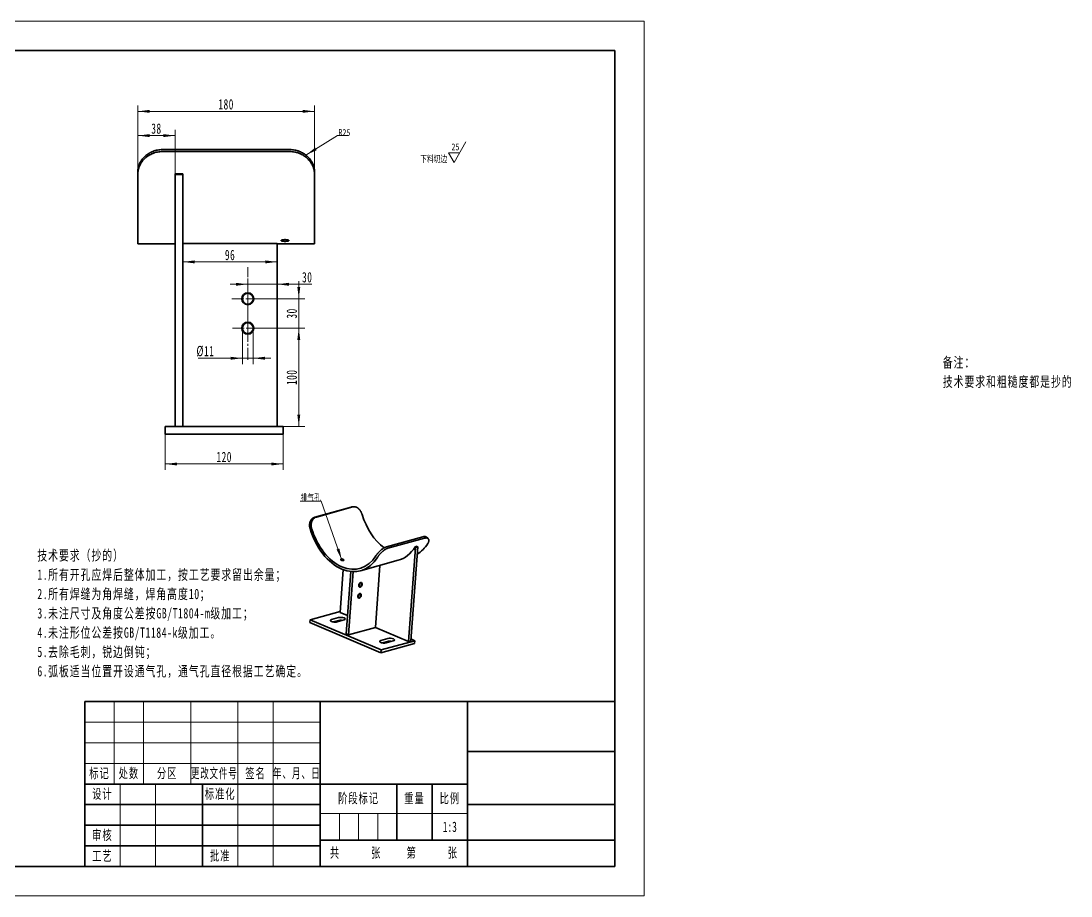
# Model space of a CAD drawing. Header units: millimetres. Extents: x -630 to 1065, y -446 to 446.
# Drawn here: x -5 to 1065, y -446 to 446 of the extents above; entities that cross this region are included whole.
import ezdxf
from ezdxf.enums import TextEntityAlignment as Align

# ---------------------------------------------------------------- set-up
doc = ezdxf.new("R2010")
doc.units = ezdxf.units.MM
doc.linetypes.add('点画线', pattern=[18, 12, -2, 2, -2])
doc.layers.get('0').update_dxf_attribs({"lineweight": 35})
for name, color, linetype, lineweight in [('10', 7, 'Continuous', 18), ('中心线层', 1, '点画线', 18), ('修改图层', 1, 'Continuous', 80), ('剖面线层', 4, 'Continuous', 18), ('尺寸线层', 3, 'Continuous', 18), ('文字图层', 3, 'Continuous', 18), ('粗实线层', 7, 'Continuous', 35), ('细实线层', 7, 'Continuous', 18)]:
    doc.layers.add(name, color=color, linetype=linetype, lineweight=lineweight)
doc.styles.add('宋体', font='')
doc.styles.add('标准', font='', dxfattribs={"width": 0.667})
doc.styles.get('宋体').set_extended_font_data('宋体')
doc.styles.get('标准').set_extended_font_data('宋体')
doc.dimstyles.new('GB_尺寸', dxfattribs={"dimscale": 3, "dimtxt": 3.5, "dimasz": 4, "dimexe": 2, "dimexo": 0, "dimtad": 1, "dimdsep": 46, "dimtxsty": '标准', "dimblk": '_CAXARROW', "dimcen": 0, "dimdle": 6, "dimazin": 2, "dimtfac": 0.707107, "dimtdec": 3, "dimtmove": 2, "dimatfit": 3, "dimfxl": 1, "dimfrac": 2, "dimtolj": 1, "dimtzin": 0, "dimarcsym": 1})
doc.dimstyles.new('标准', dxfattribs={"dimscale": 3, "dimtxt": 3.5, "dimasz": 4, "dimexe": 2, "dimexo": 0, "dimtad": 1, "dimdsep": 46, "dimtxsty": '标准', "dimblk": '_CAXARROW', "dimcen": 0, "dimdle": 6, "dimazin": 2, "dimtfac": 0.707107, "dimtdec": 3, "dimtmove": 2, "dimatfit": 3, "dimfxl": 1, "dimfrac": 2, "dimtolj": 1, "dimtzin": 0, "dimarcsym": 1})

# ---------------------------------------------------------------- blocks, each defined once
blk = doc.blocks.new('$CAXA_FRAME_13B17AC1$')
at = {"layer": '粗实线层'}
for p, q in [((-200, 138.5), (-200, -138.5)), ((200, 138.5), (-200, 138.5)), ((200, -138.5), (200, 138.5)), ((-200, -138.5), (200, -138.5))]:
    blk.add_line(p, q, dxfattribs=at)
at = {"layer": '细实线层'}
for p, q in [((210, 148.5), (-210, 148.5)), ((-210, 148.5), (-210, -148.5)), ((210, -148.5), (210, 148.5)), ((-210, -148.5), (210, -148.5))]:
    blk.add_line(p, q, dxfattribs=at)
blk = doc.blocks.new('$CAXA_TITLE_151E506F$')
at = {"layer": '粗实线层'}
for p, q in [((0, 56), (-180, 56)), ((-180, 56), (-180, 0)), ((-100, 56), (-100, 0)), ((-50, 56), (-50, 0)), ((0, 0), (0, 56)), ((0, 39), (-50, 39)), ((-50, 28), (-180, 28)), ((-140, 28), (-140, 0)), ((-74, 28), (-74, 9)), ((-62, 28), (-62, 9)), ((-100, 21), (-180, 21)), ((0, 21), (-50, 21)), ((-100, 14), (-180, 14)), ((0, 9), (-100, 9)), ((-100, 7), (-180, 7)), ((0, 0), (-180, 0))]:
    blk.add_line(p, q, dxfattribs=at)
at = {"layer": '细实线层'}
for p, q in [((-170, 56), (-170, 28)), ((-160, 56), (-160, 28)), ((-144, 56), (-144, 28)), ((-128, 56), (-128, 0)), ((-116, 56), (-116, 0)), ((-100, 49), (-180, 49)), ((-100, 42), (-180, 42)), ((-100, 35), (-180, 35)), ((-168, 28), (-168, 0)), ((-156, 28), (-156, 0)), ((-50, 18), (-100, 18)), ((-93.5, 18), (-93.5, 9)), ((-87, 18), (-87, 9)), ((-80.5, 18), (-80.5, 9))]:
    blk.add_line(p, q, dxfattribs=at)
at = {"layer": '尺寸线层', "attachment_point": 5, "line_spacing_factor": 1.369753, "style": '标准'}
for s, insert, char_height, width in [('\\T1.1;标记', (-175, 31.5), 3.386, 18), ('\\T1.1;处数', (-165, 31.5), 3.386, 18), ('\\T1.1;分区', (-152, 31.5), 3.386, 30), ('\\T1.1;{\\W0.60886;更改文件号}', (-136, 31.5), 3.3865, 30), ('\\T1.1;签名', (-122, 31.5), 3.386, 22), ('\\T1.1;{\\W0.622239;年、月、日}', (-108, 31.5), 3.3865, 30), ('\\T1.1;设计', (-174, 24.5), 3.386, 22), ('\\T1.1;标准化', (-134, 24.5), 3.386, 22), ('\\T1.1;阶段标记', (-87, 23), 3.386, 50), ('\\T1.1;重量', (-68, 23), 3.386, 22), ('\\T1.1;比例', (-56, 23), 3.386, 22), ('\\T1.1;审核', (-174, 10.5), 3.386, 22), ('\\T1.1;工艺', (-174, 3.5), 3.386, 22), ('\\T1.1;批准', (-134, 3.5), 3.386, 22), ('\\T1.1;共', (-95, 4.5), 3.386, 8), ('\\T1.1;张', (-81, 4.5), 3.386, 8), ('\\T1.1;第', (-69, 4.5), 3.386, 8), ('\\T1.1;张', (-55, 4.5), 3.386, 8)]:
    blk.add_mtext(s, dxfattribs=dict(at, insert=insert, char_height=char_height, width=width))
at = {"layer": '尺寸线层', "style": '标准'}
for tag, height, width, p in [('标记C', 3.54, 0.667, (-175, 52.5)), ('处数C', 3.54, 0.667, (-165, 52.5)), ('分区C', 3.54, 0.667, (-152, 52.5)), ('更改文件号C', 3.54, 0.512156, (-136, 52.5)), ('更改签名C', 3.54, 0.459969, (-122, 52.5)), ('更改日期C', 3.54, 0.62723, (-108, 52.5)), ('单位名称', 5.05, 0.667, (-25, 47.5)), ('标记B', 3.54, 0.667, (-175, 45.5)), ('处数B', 3.54, 0.667, (-165, 45.5)), ('分区B', 3.54, 0.667, (-152, 45.5)), ('更改文件号B', 3.54, 0.512156, (-136, 45.5)), ('更改签名B', 3.54, 0.459969, (-122, 45.5)), ('更改日期B', 3.54, 0.62723, (-108, 45.5)), ('材料名称', 5.05, 0.667, (-75, 42)), ('标记A', 3.54, 0.667, (-175, 38.5)), ('处数A', 3.54, 0.667, (-165, 38.5)), ('分区A', 3.54, 0.667, (-152, 38.5)), ('更改文件号A', 3.54, 0.512156, (-136, 38.5)), ('更改签名A', 3.54, 0.459969, (-122, 38.5)), ('更改日期A', 3.54, 0.62723, (-108, 38.5)), ('图纸名称', 5.05, 0.667, (-25, 30)), ('设计', 3.54, 0.667, (-162, 24.5)), ('设计日期', 3.54, 0.667, (-148, 24.5)), ('标准化', 3.54, 0.667, (-122, 24.5)), ('标准化日期', 3.54, 0.569556, (-108, 24.5)), ('图纸编号', 5.05, 0.667, (-25, 15)), ('阶段标记S', 3.54, 0.229984, (-96.75, 13.5)), ('阶段标记A', 3.54, 0.229984, (-90.25, 13.5)), ('阶段标记B', 3.54, 0.229984, (-83.75, 13.5)), ('阶段标记C', 3.54, 0.229984, (-77.25, 13.5)), ('重量', 3.54, 0.667, (-68, 13.5)), ('图纸比例', 3.54, 0.524733, (-56, 13.5)), ('审核', 3.54, 0.667, (-162, 10.5)), ('审核日期', 3.54, 0.667, (-148, 10.5)), ('工艺', 3.54, 0.667, (-162, 3.5)), ('工艺日期', 3.54, 0.667, (-148, 3.5)), ('批准', 3.54, 0.667, (-122, 3.5)), ('批准日期', 3.54, 0.667, (-108, 3.5)), ('页数', 3.54, 0.667, (-88, 4.5)), ('页码', 3.54, 0.667, (-62, 4.5)), ('投影符号', 3.54, 0.667, (-25, 4.5))]:
    blk.add_attdef(tag, text='', height=height, dxfattribs=dict(at, width=width)).set_placement(p, align=Align.MIDDLE_CENTER)
blk = doc.blocks.new('*X4')
at = {"layer": '10', "linetype": 'Continuous', "lineweight": 18}
blk.add_hatch(color=0, dxfattribs=at).paths.add_polyline_path([(-32.9, -19.8), (-23.5, -12.3), (-21.9, -14.8)], flags=0)
at = {"layer": '10', "color": 0, "linetype": 'Continuous', "lineweight": 18}
for p, q in [((-32.9, -19.8), (-0.6, 0)), ((-0.6, 0), (0, 0)), ((0, 0), (0, 0))]:
    blk.add_line(p, q, dxfattribs=at)
blk = doc.blocks.new('LABLE3D_1')
at = {"layer": '修改图层', "insert": (0.1855, -0.209036), "char_height": 3.5, "width": 9.8547486, "attachment_point": 7, "line_spacing_factor": 1.12395, "style": '宋体'}
blk.add_mtext('{\\W0.7;R25}', dxfattribs=at)
blk = doc.blocks.new('*X6')
at = {"layer": '10', "linetype": 'Continuous', "lineweight": 18}
blk.add_hatch(color=0, dxfattribs=at).paths.add_polyline_path([(21.6, -59.9), (16.2, -49), (19.1, -48)], flags=0)
at = {"layer": '10', "color": 0, "linetype": 'Continuous', "lineweight": 18}
for p, q in [((0.6, 0), (0, 0)), ((0, 0), (0, 0)), ((21.6, -59.9), (0.6, 0))]:
    blk.add_line(p, q, dxfattribs=at)
blk = doc.blocks.new('LABLE3D_3')
at = {"layer": '修改图层', "insert": (-10.167571, -0.209036), "char_height": 3.5, "width": 20.44860335, "attachment_point": 7, "line_spacing_factor": 1.12395, "style": '宋体'}
blk.add_mtext('{\\W0.7;排气孔}', dxfattribs=at)
blk = doc.blocks.new('*X16')
at = {"layer": '尺寸线层', "linetype": 'Continuous'}
for points in [[(160.1, 200.2), (172.1, 201.7), (172.1, 198.7)], [(256.1, 200.2), (244.1, 201.7), (244.1, 198.7)]]:
    blk.add_hatch(color=0, dxfattribs=at).paths.add_polyline_path(points, flags=0)
at = {"layer": '尺寸线层', "color": 0, "linetype": 'Continuous'}
for p, q in [((256.1, 218.8), (256.1, 194.2)), ((160.1, 192.4), (160.1, 206.2)), ((160.1, 200.2), (256.1, 200.2))]:
    blk.add_line(p, q, dxfattribs=at)
at = {"layer": '尺寸线层', "color": 0, "insert": (208.1, 207.2), "char_height": 10.5, "width": 21, "attachment_point": 5, "line_spacing_factor": 1.15057, "style": '标准'}
blk.add_mtext('\\T1.1;96', dxfattribs=at)
blk = doc.blocks.new('_CAXARROW')
blk.add_hatch(color=0).paths.add_polyline_path([(0, 0), (-1, 0.125), (-1, -0.125)], flags=0)
blk = doc.blocks.new('*X17')
at = {"layer": '尺寸线层', "linetype": 'Continuous'}
for points in [[(278.1, 162.7), (279.6, 174.7), (276.6, 174.7)], [(278.1, 132.7), (279.6, 120.7), (276.6, 120.7)]]:
    blk.add_hatch(color=0, dxfattribs=at).paths.add_polyline_path(points, flags=0)
at = {"layer": '尺寸线层', "color": 0, "linetype": 'Continuous'}
for p, q in [((278.1, 180.7), (278.1, 114.7)), ((226.1, 162.7), (284.1, 162.7)), ((226.1, 132.7), (284.1, 132.7))]:
    blk.add_line(p, q, dxfattribs=at)
at = {"layer": '尺寸线层', "color": 0, "insert": (271, 147.7), "char_height": 10.5, "width": 21, "attachment_point": 5, "rotation": 90, "line_spacing_factor": 1.15057, "style": '标准'}
blk.add_mtext('\\T1.1;30', dxfattribs=at)
blk = doc.blocks.new('*X18')
at = {"layer": '尺寸线层', "linetype": 'Continuous'}
for points in [[(226.1, 177.4), (214.1, 178.9), (214.1, 175.9)], [(256.1, 177.4), (268.1, 178.9), (268.1, 175.9)]]:
    blk.add_hatch(color=0, dxfattribs=at).paths.add_polyline_path(points, flags=0)
at = {"layer": '尺寸线层', "color": 0, "linetype": 'Continuous'}
for p, q in [((256.1, 218.8), (256.1, 171.4)), ((226.1, 162.7), (226.1, 183.4)), ((208.1, 177.4), (291.5, 177.4))]:
    blk.add_line(p, q, dxfattribs=at)
at = {"layer": '尺寸线层', "color": 0, "insert": (286.7, 184.5), "char_height": 10.5, "width": 21, "attachment_point": 5, "line_spacing_factor": 1.15057, "style": '标准'}
blk.add_mtext('\\T1.1;30', dxfattribs=at)
blk = doc.blocks.new('*X19')
at = {"layer": '尺寸线层', "linetype": 'Continuous'}
for points in [[(278.1, 132.7), (279.6, 120.7), (276.6, 120.7)], [(278.1, 32.7), (279.6, 44.7), (276.6, 44.7)]]:
    blk.add_hatch(color=0, dxfattribs=at).paths.add_polyline_path(points, flags=0)
at = {"layer": '尺寸线层', "color": 0, "linetype": 'Continuous'}
for p, q in [((226.1, 132.7), (284.1, 132.7)), ((278.1, 132.7), (278.1, 32.7)), ((262.1, 32.7), (284.1, 32.7))]:
    blk.add_line(p, q, dxfattribs=at)
at = {"layer": '尺寸线层', "color": 0, "insert": (271, 82.7), "char_height": 10.5, "width": 28.765, "attachment_point": 5, "rotation": 90, "line_spacing_factor": 1.15057, "style": '标准'}
blk.add_mtext('\\T1.1;100', dxfattribs=at)
blk = doc.blocks.new('*X27')
at = {"layer": '尺寸线层', "linetype": 'Continuous'}
for points in [[(220.6, 102.1), (208.6, 103.6), (208.6, 100.6)], [(231.6, 102.1), (243.6, 103.6), (243.6, 100.6)]]:
    blk.add_hatch(color=0, dxfattribs=at).paths.add_polyline_path(points, flags=0)
at = {"layer": '尺寸线层', "color": 0, "linetype": 'Continuous'}
for p, q in [((220.6, 132.7), (220.6, 96.1)), ((231.6, 132.7), (231.6, 96.1)), ((175.6, 102.1), (249.6, 102.1))]:
    blk.add_line(p, q, dxfattribs=at)
at = {"layer": '尺寸线层', "color": 0, "insert": (183, 109.2), "char_height": 10.5, "width": 29.626, "attachment_point": 5, "line_spacing_factor": 1.15057, "style": '标准'}
blk.add_mtext('\\T1.1;{\\C3;%%C11 }', dxfattribs=at)
blk = doc.blocks.new('*X28')
at = {"layer": '尺寸线层', "linetype": 'Continuous'}
for points in [[(142.1, -5.6), (154.1, -4.1), (154.1, -7.1)], [(262.1, -5.6), (250.1, -4.1), (250.1, -7.1)]]:
    blk.add_hatch(color=0, dxfattribs=at).paths.add_polyline_path(points, flags=0)
at = {"layer": '尺寸线层', "color": 0, "linetype": 'Continuous'}
for p, q in [((142.1, 28.7), (142.1, -11.6)), ((262.1, 28.7), (262.1, -11.6)), ((142.1, -5.6), (262.1, -5.6))]:
    blk.add_line(p, q, dxfattribs=at)
at = {"layer": '尺寸线层', "color": 0, "insert": (202.1, 1.5), "char_height": 10.5, "width": 28.765, "attachment_point": 5, "line_spacing_factor": 1.15057, "style": '标准'}
blk.add_mtext('\\T1.1;120', dxfattribs=at)
blk = doc.blocks.new('GROUPED_GEOM2')
at = {"layer": '10', "color": 3, "lineweight": 18}
for p, q in [((538.879774, 371.648701), (544.938769, 382.14319)), ((538.879774, 371.648701), (536.047575, 376.554213)), ((536.047575, 376.554213), (541.711972, 376.554213))]:
    blk.add_line(p, q, dxfattribs=at)
at = {"layer": '10', "color": 4, "linetype": 'Continuous', "lineweight": 13, "char_height": 3.5, "attachment_point": 7, "line_spacing_factor": 1.12395, "style": '宋体'}
for s, insert, width in [('{\\W0.7;25}', (537.607734, 377.745178), 6.21396648), ('{\\W0.7;下料切边}', (521.644512, 371.283779), 27.29217877)]:
    blk.add_mtext(s, dxfattribs=dict(at, insert=insert, width=width))
blk = doc.blocks.new('*X32')
at = {"layer": '尺寸线层', "linetype": 'Continuous'}
for points in [[(114.1, 353.5), (126.1, 355), (126.1, 352)], [(294.1, 353.5), (282.1, 355), (282.1, 352)]]:
    blk.add_hatch(color=0, dxfattribs=at).paths.add_polyline_path(points, flags=0)
at = {"layer": '尺寸线层', "color": 0, "linetype": 'Continuous'}
for p, q in [((114.1, 289.8), (114.1, 359.5)), ((114.1, 353.5), (294.1, 353.5)), ((294.1, 289.8), (294.1, 359.5))]:
    blk.add_line(p, q, dxfattribs=at)
at = {"layer": '尺寸线层', "color": 0, "insert": (204.1, 360.6), "char_height": 10.5, "width": 28.765, "attachment_point": 5, "line_spacing_factor": 1.15057, "style": '标准'}
blk.add_mtext('\\T1.1;180', dxfattribs=at)
blk = doc.blocks.new('*X33')
at = {"layer": '尺寸线层', "linetype": 'Continuous'}
for points in [[(114.1, 328.8), (126.1, 327.3), (126.1, 330.3)], [(152.1, 328.8), (140.1, 327.3), (140.1, 330.3)]]:
    blk.add_hatch(color=0, dxfattribs=at).paths.add_polyline_path(points, flags=0)
at = {"layer": '尺寸线层', "color": 0, "linetype": 'Continuous'}
for p, q in [((114.1, 289.8), (114.1, 334.8)), ((152.1, 289.1), (152.1, 334.8)), ((152.1, 328.8), (114.1, 328.8))]:
    blk.add_line(p, q, dxfattribs=at)
at = {"layer": '尺寸线层', "color": 0, "insert": (133.1, 335.9), "char_height": 10.5, "width": 21, "attachment_point": 5, "line_spacing_factor": 1.15057, "style": '标准'}
blk.add_mtext('\\T1.1;38', dxfattribs=at)

msp = doc.modelspace()

# ---------------------------------------------------------------- linework, layer by layer
at = {"layer": '10', "color": 3, "linetype": 'Continuous', "lineweight": 18}
for p, q in [((318.235, 328.788), (328.238, 328.788)), ((300.374, -43.61), (279.668, -43.61))]:
    msp.add_line(p, q, dxfattribs=at)
at = {"layer": '10', "color": 3, "lineweight": 18}
for p, q in [((321.235, 328.788), (321.235, 328.788)), ((297.374, -43.61), (297.374, -43.61))]:
    msp.add_line(p, q, dxfattribs=at)
at = {"layer": '中心线层'}
for p, q in [((226.117, 130.634), (226.117, 194.834)), ((210.017, 162.734), (240.217, 162.734)), ((226.117, 100.634), (226.117, 164.834)), ((210.417, 132.734), (236.867, 132.734))]:
    msp.add_line(p, q, dxfattribs=at)
at = {"layer": '粗实线层'}
for p, q in [((269.117, 314.548), (139.117, 314.548)), ((269.117, 312.496), (139.117, 312.496)), ((114.117, 289.76), (114.117, 291.845)), ((114.117, 218.734), (114.117, 289.76)), ((152.117, 289.984), (152.117, 289.065)), ((160.117, 289.984), (152.117, 289.984)), ((160.117, 289.065), (152.117, 289.065)), ((152.117, 289.065), (152.117, 32.734)), ((160.117, 289.984), (160.117, 289.065)), ((160.117, 289.065), (160.117, 32.734)), ((294.117, 291.845), (294.117, 289.76)), ((294.117, 218.734), (294.117, 289.76)), ((114.117, 218.734), (152.119, 218.734)), ((256.117, 218.79), (160.117, 218.79)), ((256.114, 218.734), (294.117, 218.734)), ((256.117, 218.79), (256.117, 32.734)), ((142.117, 32.734), (142.117, 24.734)), ((142.117, 32.734), (262.117, 32.734)), ((262.117, 32.734), (262.117, 24.734)), ((142.117, 24.734), (262.117, 24.734)), ((294.366, -59.694), (331.517, -49.425)), ((295.993, -59.595), (333.145, -49.326)), ((334.264, -49.139), (332.637, -49.238)), ((367.433, -89.998), (404.585, -79.73)), ((368.946, -91.433), (406.097, -81.165)), ((409.913, -81.649), (408.4, -80.214)), ((389.809, -186.339), (396.962, -90.526)), ((392.095, -185.707), (399.248, -89.894)), ((396.544, -89.994), (398.831, -89.362)), ((396.962, -90.526), (396.544, -89.994)), ((396.962, -90.526), (399.248, -89.894)), ((399.248, -89.894), (398.831, -89.362)), ((341.056, -114.261), (379.351, -103.677)), ((323.438, -113.199), (320.189, -156.71)), ((331.197, -115.049), (326.45, -178.633)), ((333.485, -115.193), (328.678, -179.582)), ((360.832, -108.795), (356.113, -171.999)), ((320.263, -155.713), (289.647, -164.175)), ((320.189, -156.71), (327.844, -159.968)), ((289.647, -164.175), (289.424, -167.165)), ((289.424, -167.165), (361.828, -197.979)), ((289.647, -164.175), (362.052, -194.988)), ((318.721, -162.003), (311.576, -163.978)), ((313.27, -166.438), (318.497, -164.994)), ((317.146, -166.348), (324.29, -164.374)), ((328.678, -179.582), (326.45, -178.633)), ((356.113, -171.999), (328.678, -179.582)), ((356.113, -171.999), (389.809, -186.339)), ((368.847, -183.336), (361.702, -185.311)), ((361.828, -197.979), (396.122, -188.5)), ((362.052, -194.988), (396.345, -185.51)), ((363.396, -187.771), (368.623, -186.326)), ((367.272, -187.681), (374.416, -185.706)), ((389.809, -186.339), (392.095, -185.707)), ((396.345, -185.51), (392.24, -183.763)), ((396.345, -185.51), (396.122, -188.5)), ((362.052, -194.988), (361.828, -197.979))]:
    msp.add_line(p, q, dxfattribs=at)
for centre, radius in [((226.117, 162.734), 6.1), ((226.117, 162.734), 5.5), ((226.117, 132.734), 6.1), ((226.117, 132.734), 5.5)]:
    msp.add_circle(centre, radius, dxfattribs=at)
for centre, major_axis, ratio, start_param, end_param in [((377.312, -45.103), (-14.546, 52.627), 0.671241, 1.61357432, 2.42146178), ((325.871, -59.321), (15.185, -54.94), 0.671241, 4.74732834, 6.83808678), ((325.871, -59.321), (-14.546, 52.627), 0.671241, 1.61357432, 3.6886555), ((364.166, -48.736), (-15.185, 54.94), 0.671241, 3.14156334, 3.69831246), ((377.312, -45.103), (15.185, -54.94), 0.671241, 0.17497146, 0.55490147), ((340.712, -128.549), (0.862, 2.024), 0.653853, 2.1290867, 6.28318531), ((338.818, -127.743), (-0.862, -2.024), 0.653853, 0.79714959, 2.34448215), ((338.651, -127.672), (-0.955, -2.245), 0.653853, 1.07292252, 2.06870922), ((340.712, -128.549), (0.862, 2.024), 0.653853, 0.47965238, 1.01264321), ((340.712, -128.549), (0.862, 2.024), 0.653853, 0, 0.47965238), ((339.875, -139.762), (0.862, 2.024), 0.653853, 2.1290867, 6.28318531), ((337.981, -138.956), (-0.862, -2.024), 0.653853, 0.79714959, 2.34448215), ((337.814, -138.885), (-0.955, -2.245), 0.653853, 1.07292252, 2.06870922), ((339.875, -139.762), (0.862, 2.024), 0.653853, 0.47965238, 1.01264321), ((339.875, -139.762), (0.862, 2.024), 0.653853, 0, 0.47965238), ((314.361, -165.163), (-3.989, 0.298), 0.349159, 5.51090843, 8.65250109), ((321.282, -166.179), (3.989, -0.298), 0.349159, 1.31992566, 2.36931578), ((321.505, -163.189), (-3.989, 0.298), 0.349159, 2.36931578, 5.51090843), ((364.487, -186.496), (-3.989, 0.298), 0.349159, 5.51090843, 8.65250109), ((371.408, -187.511), (3.989, -0.298), 0.349159, 1.31992566, 2.36931578), ((371.632, -184.521), (-3.989, 0.298), 0.349159, 2.36931578, 5.51090843)]:
    msp.add_ellipse(centre, major_axis=major_axis, ratio=ratio, start_param=start_param, end_param=end_param, dxfattribs=at)
for centre in [(340.879, -128.62), (340.042, -139.833)]:
    msp.add_ellipse(centre, major_axis=(0.955, 2.245), ratio=0.653853, dxfattribs=at)
for points, knots in [([(114.117, 291.845), (114.117, 292.559), (114.156, 293.27), (114.313, 294.687), (114.43, 295.394), (114.742, 296.803), (114.936, 297.506), (115.229, 298.381), (115.321, 298.643), (115.419, 298.904), (115.485, 299.079), (115.519, 299.166), (115.69, 299.601), (115.837, 299.944), (116.302, 300.965), (116.648, 301.631), (117.41, 302.933), (117.826, 303.57), (118.503, 304.501), (118.738, 304.808), (119.104, 305.262), (119.228, 305.413), (119.417, 305.637), (119.481, 305.711), (119.61, 305.859), (119.675, 305.933), (120.261, 306.592), (120.81, 307.152), (121.962, 308.22), (122.565, 308.728), (123.825, 309.691), (124.482, 310.146), (125.338, 310.68), (125.511, 310.785), (125.86, 310.992), (126.035, 311.094), (126.565, 311.391), (126.922, 311.58), (128.006, 312.123), (128.744, 312.451), (130.251, 313.038), (131.021, 313.298), (132.198, 313.635), (132.595, 313.739), (133.095, 313.857), (133.196, 313.881), (133.397, 313.926), (133.498, 313.948), (133.8, 314.012), (134.002, 314.052), (135.014, 314.243), (135.828, 314.357), (137.465, 314.51), (138.288, 314.548), (139.117, 314.548)], [0, 0, 0, 0, 2.336602, 2.336602, 4.67320399, 4.67320399, 7.00980599, 7.00980599, 7.59395649, 7.88603174, 7.88603174, 8.17810699, 8.17810699, 9.34640798, 9.34640798, 11.68300998, 11.68300998, 14.01961197, 14.01961197, 15.18791297, 15.18791297, 15.77206347, 15.77206347, 16.06413872, 16.06413872, 16.35621397, 16.35621397, 18.69281597, 18.69281597, 21.02941796, 21.02941796, 23.36601996, 23.36601996, 23.95017046, 23.95017046, 24.53432096, 24.53432096, 25.70262195, 25.70262195, 28.03922395, 28.03922395, 30.37582594, 30.37582594, 31.54412694, 31.54412694, 31.83620219, 31.83620219, 32.12827744, 32.12827744, 32.71242794, 32.71242794, 35.04902994, 35.04902994, 37.38563193, 37.38563193, 37.38563193, 37.38563193]), ([(139.117, 312.496), (138.289, 312.496), (137.468, 312.457), (135.839, 312.306), (135.032, 312.193), (133.43, 311.894), (132.636, 311.707), (131.652, 311.427), (131.358, 311.339), (131.064, 311.246), (130.868, 311.183), (130.771, 311.151), (130.284, 310.988), (129.9, 310.848), (128.763, 310.406), (128.024, 310.079), (126.585, 309.359), (125.885, 308.968), (124.865, 308.332), (124.529, 308.112), (124.034, 307.771), (123.87, 307.655), (123.626, 307.478), (123.545, 307.418), (123.383, 307.298), (123.303, 307.238), (122.586, 306.691), (121.98, 306.18), (120.827, 305.113), (120.28, 304.556), (119.247, 303.397), (118.761, 302.795), (118.191, 302.014), (118.079, 301.856), (117.914, 301.617), (117.859, 301.537), (117.752, 301.377), (117.485, 300.976), (117.234, 300.57), (116.658, 299.588), (116.312, 298.921), (115.693, 297.566), (115.421, 296.878), (115.067, 295.829), (114.959, 295.477), (114.835, 295.033), (114.811, 294.944), (114.764, 294.766), (114.741, 294.677), (114.673, 294.409), (114.631, 294.23), (114.433, 293.337), (114.196, 291.907), (114.117, 290.476), (114.117, 289.76)], [0, 0, 0, 0, 2.33848951, 2.33848951, 4.67697901, 4.67697901, 7.01546852, 7.01546852, 7.60009089, 7.89240208, 7.89240208, 8.18471327, 8.18471327, 9.35395802, 9.35395802, 11.69244753, 11.69244753, 14.03093703, 14.03093703, 15.20018178, 15.20018178, 15.78480416, 15.78480416, 16.07711535, 16.07711535, 16.36942654, 16.36942654, 18.70791604, 18.70791604, 21.04640555, 21.04640555, 23.38489505, 23.38489505, 23.96951743, 23.96951743, 24.26182861, 24.26182861, 24.5541398, 25.72338456, 25.72338456, 28.06187406, 28.06187406, 30.40036357, 30.40036357, 31.56960832, 31.56960832, 31.86191951, 31.86191951, 32.15423069, 32.15423069, 32.73885307, 32.73885307, 35.07734258, 37.41583208, 37.41583208, 37.41583208, 37.41583208]), ([(269.117, 314.548), (269.945, 314.548), (270.766, 314.51), (272.395, 314.358), (273.202, 314.245), (274.804, 313.945), (275.599, 313.759), (276.583, 313.478), (276.878, 313.391), (277.171, 313.298), (277.367, 313.235), (277.465, 313.202), (277.951, 313.039), (278.335, 312.9), (279.473, 312.457), (280.212, 312.13), (281.651, 311.41), (282.351, 311.019), (283.372, 310.383), (283.707, 310.163), (284.203, 309.821), (284.367, 309.706), (284.611, 309.528), (284.692, 309.469), (284.853, 309.349), (284.934, 309.289), (285.651, 308.742), (286.257, 308.232), (287.41, 307.165), (287.956, 306.608), (288.989, 305.45), (289.476, 304.848), (290.045, 304.068), (290.157, 303.91), (290.322, 303.672), (290.377, 303.592), (290.485, 303.432), (290.751, 303.031), (291.002, 302.626), (291.577, 301.645), (291.923, 300.98), (292.542, 299.627), (292.814, 298.94), (293.167, 297.894), (293.276, 297.543), (293.399, 297.1), (293.424, 297.011), (293.471, 296.834), (293.494, 296.745), (293.561, 296.478), (293.603, 296.3), (293.801, 295.41), (294.037, 293.985), (294.117, 292.559), (294.117, 291.845)], [0, 0, 0, 0, 2.33660282, 2.33660282, 4.67320564, 4.67320564, 7.00980846, 7.00980846, 7.59395916, 7.88603452, 7.88603452, 8.17810987, 8.17810987, 9.34641128, 9.34641128, 11.6830141, 11.6830141, 14.01961692, 14.01961692, 15.18791833, 15.18791833, 15.77206903, 15.77206903, 16.06414439, 16.06414439, 16.35621974, 16.35621974, 18.69282256, 18.69282256, 21.02942538, 21.02942538, 23.3660282, 23.3660282, 23.9501789, 23.9501789, 24.24225426, 24.24225426, 24.53432961, 25.70263102, 25.70263102, 28.03923384, 28.03923384, 30.37583666, 30.37583666, 31.54413807, 31.54413807, 31.83621342, 31.83621342, 32.12828877, 32.12828877, 32.71243948, 32.71243948, 35.0490423, 37.38564512, 37.38564512, 37.38564512, 37.38564512]), ([(294.117, 289.76), (294.117, 290.476), (294.077, 291.19), (293.92, 292.613), (293.803, 293.322), (293.49, 294.735), (293.296, 295.44), (293.002, 296.316), (292.91, 296.579), (292.813, 296.842), (292.746, 297.016), (292.712, 297.104), (292.541, 297.539), (292.394, 297.884), (291.928, 298.907), (291.582, 299.574), (290.82, 300.878), (290.404, 301.515), (289.726, 302.448), (289.491, 302.755), (289.126, 303.209), (289.002, 303.36), (288.812, 303.584), (288.748, 303.658), (288.619, 303.807), (288.555, 303.88), (287.968, 304.54), (287.419, 305.1), (286.267, 306.169), (285.664, 306.677), (284.404, 307.64), (283.747, 308.095), (282.892, 308.629), (282.719, 308.734), (282.37, 308.941), (282.194, 309.043), (281.665, 309.34), (281.308, 309.529), (280.224, 310.072), (279.486, 310.399), (277.979, 310.987), (277.21, 311.246), (276.033, 311.583), (275.637, 311.687), (275.136, 311.806), (275.036, 311.829), (274.835, 311.874), (274.734, 311.896), (274.432, 311.96), (274.23, 312.001), (273.218, 312.191), (272.404, 312.305), (270.768, 312.457), (269.944, 312.496), (269.117, 312.496)], [0, 0, 0, 0, 2.33848868, 2.33848868, 4.67697735, 4.67697735, 7.01546603, 7.01546603, 7.6000882, 7.89239929, 7.89239929, 8.18471037, 8.18471037, 9.35395471, 9.35395471, 11.69244339, 11.69244339, 14.03093206, 14.03093206, 15.2001764, 15.2001764, 15.78479857, 15.78479857, 16.07710966, 16.07710966, 16.36942074, 16.36942074, 18.70790942, 18.70790942, 21.0463981, 21.0463981, 23.38488677, 23.38488677, 23.96950894, 23.96950894, 24.55413111, 24.55413111, 25.72337545, 25.72337545, 28.06186413, 28.06186413, 30.4003528, 30.4003528, 31.56959714, 31.56959714, 31.86190823, 31.86190823, 32.15421931, 32.15421931, 32.73884148, 32.73884148, 35.07733016, 35.07733016, 37.41581884, 37.41581884, 37.41581884, 37.41581884]), ([(268.117, 221.928), (268.117, 221.899), (268.11, 221.872), (268.085, 221.817), (268.048, 221.763), (267.985, 221.711), (267.929, 221.672), (267.909, 221.659), (267.865, 221.634), (267.842, 221.622), (267.768, 221.585), (267.657, 221.537), (267.525, 221.492), (267.381, 221.449), (267.304, 221.428), (267.2, 221.403), (267.179, 221.398), (267.136, 221.388), (267.071, 221.374), (267.003, 221.36), (266.865, 221.333), (266.673, 221.299), (266.463, 221.269), (266.299, 221.247), (266.243, 221.241), (266.129, 221.228), (266.071, 221.221), (265.897, 221.204), (265.659, 221.182), (265.412, 221.166), (265.222, 221.155), (265.127, 221.15), (265.03, 221.145), (264.965, 221.143), (264.932, 221.141), (264.769, 221.135), (264.638, 221.132), (264.375, 221.127), (264.112, 221.125), (263.847, 221.127), (263.682, 221.13), (263.649, 221.131), (263.583, 221.132), (263.55, 221.133), (263.451, 221.136), (263.385, 221.138), (263.191, 221.146), (262.935, 221.158), (262.688, 221.175), (262.505, 221.189), (262.445, 221.194), (262.355, 221.202), (262.325, 221.205), (262.266, 221.211), (262.119, 221.225), (261.866, 221.255), (261.657, 221.285), (261.455, 221.317), (261.359, 221.334), (261.173, 221.371), (261.086, 221.39), (260.922, 221.43), (260.768, 221.472), (260.636, 221.517), (260.56, 221.546), (260.545, 221.552), (260.516, 221.564), (260.502, 221.57), (260.46, 221.588), (260.434, 221.6), (260.361, 221.637), (260.275, 221.687), (260.214, 221.739), (260.177, 221.779), (260.161, 221.8), (260.148, 221.82), (260.14, 221.834), (260.137, 221.841), (260.122, 221.875), (260.116, 221.903), (260.117, 221.959), (260.13, 222.014), (260.169, 222.071), (260.2, 222.106), (260.207, 222.113), (260.222, 222.127), (260.229, 222.134), (260.253, 222.155), (260.27, 222.169), (260.327, 222.211), (260.414, 222.266), (260.524, 222.319), (260.615, 222.358), (260.663, 222.378), (260.714, 222.397), (260.749, 222.41), (260.766, 222.416), (260.857, 222.448), (261.012, 222.497), (261.272, 222.565), (261.464, 222.607), (261.591, 222.632), (261.616, 222.637), (261.668, 222.647), (261.694, 222.651), (261.774, 222.666), (261.828, 222.675), (261.991, 222.701), (262.215, 222.734), (262.452, 222.761), (262.634, 222.78), (262.726, 222.789), (262.82, 222.797), (262.883, 222.802), (262.915, 222.804), (263.074, 222.816), (263.202, 222.824), (263.461, 222.837), (263.591, 222.841), (263.853, 222.848), (263.985, 222.849), (264.152, 222.849), (264.185, 222.849), (264.252, 222.849), (264.285, 222.849), (264.385, 222.847), (264.451, 222.846), (264.649, 222.841), (264.91, 222.832), (265.165, 222.816), (265.355, 222.801), (265.417, 222.796), (265.511, 222.788), (265.542, 222.785), (265.604, 222.779), (265.635, 222.776), (265.788, 222.761), (266.025, 222.733), (266.248, 222.7), (266.411, 222.674), (266.491, 222.66), (266.57, 222.646), (266.621, 222.636), (266.647, 222.631), (266.774, 222.606), (266.87, 222.585), (267.053, 222.541), (267.227, 222.495), (267.381, 222.446), (267.471, 222.415), (267.489, 222.408), (267.523, 222.396), (267.54, 222.389), (267.59, 222.37), (267.622, 222.357), (267.713, 222.317), (267.823, 222.264), (267.909, 222.209), (267.965, 222.167), (267.982, 222.153), (268.014, 222.125), (268.028, 222.111), (268.066, 222.068), (268.085, 222.04), (268.11, 221.984), (268.117, 221.956), (268.117, 221.928)], [0, 0, 0, 0, 0.26424281, 0.26424281, 0.52848562, 0.79272844, 0.79272844, 0.92484984, 0.92484984, 1.05697125, 1.05697125, 1.32121406, 1.58545687, 1.58545687, 1.84969968, 1.84969968, 1.91576039, 1.91576039, 1.98182109, 2.1139425, 2.1139425, 2.37818531, 2.64242812, 2.64242812, 2.77454952, 2.77454952, 2.90667093, 2.90667093, 3.17091374, 3.43515655, 3.43515655, 3.56727796, 3.63333866, 3.63333866, 3.69939937, 3.69939937, 3.96364218, 3.96364218, 4.22788499, 4.4921278, 4.4921278, 4.55818851, 4.55818851, 4.62424921, 4.62424921, 4.75637061, 4.75637061, 5.02061343, 5.28485624, 5.28485624, 5.41697764, 5.41697764, 5.48303835, 5.48303835, 5.54909905, 5.81334186, 6.07758467, 6.07758467, 6.34182749, 6.34182749, 6.6060703, 6.6060703, 6.87031311, 7.13455592, 7.13455592, 7.20061662, 7.20061662, 7.26667733, 7.26667733, 7.39879873, 7.39879873, 7.66304154, 7.92728436, 7.92728436, 8.05940576, 8.12546647, 8.12546647, 8.19152717, 8.19152717, 8.45576998, 8.45576998, 8.72001279, 8.9842556, 8.9842556, 9.05031631, 9.05031631, 9.11637701, 9.11637701, 9.24849842, 9.24849842, 9.51274123, 9.77698404, 9.77698404, 9.90910545, 9.97516615, 9.97516615, 10.04122685, 10.04122685, 10.30546966, 10.56971248, 10.83395529, 10.83395529, 10.90001599, 10.90001599, 10.96607669, 10.96607669, 11.0981981, 11.0981981, 11.36244091, 11.62668372, 11.62668372, 11.75880513, 11.82486583, 11.82486583, 11.89092654, 11.89092654, 12.15516935, 12.15516935, 12.41941216, 12.41941216, 12.68365497, 12.68365497, 12.74971567, 12.74971567, 12.81577638, 12.81577638, 12.94789778, 12.94789778, 13.21214059, 13.47638341, 13.47638341, 13.60850481, 13.60850481, 13.67456552, 13.67456552, 13.74062622, 13.74062622, 14.00486903, 14.26911184, 14.26911184, 14.40123325, 14.46729395, 14.46729395, 14.53335465, 14.53335465, 14.79759747, 14.79759747, 15.06184028, 15.32608309, 15.32608309, 15.39214379, 15.39214379, 15.4582045, 15.4582045, 15.5903259, 15.5903259, 15.85456871, 16.11881153, 16.11881153, 16.25093293, 16.25093293, 16.38305434, 16.38305434, 16.64729715, 16.64729715, 16.91153996, 16.91153996, 16.91153996, 16.91153996]), ([(331.517, -49.425), (331.754, -49.36), (331.991, -49.311), (332.365, -49.26), (332.501, -49.246), (332.637, -49.238)], [0, 0, 0, 0, 0.72486409, 0.72486409, 1.13749297, 1.13749297, 1.13749297, 1.13749297]), ([(342.641, -57.108), (342.544, -56.792), (342.438, -56.48), (342.209, -55.868), (342.086, -55.566), (341.823, -54.973), (341.683, -54.682), (341.497, -54.324), (341.44, -54.217), (341.382, -54.111), (341.344, -54.041), (341.324, -54.006), (341.225, -53.831), (341.145, -53.693), (340.898, -53.288), (340.728, -53.028), (340.372, -52.527), (340.188, -52.287), (339.901, -51.941), (339.804, -51.829), (339.655, -51.664), (339.605, -51.609), (339.529, -51.529), (339.504, -51.502), (339.453, -51.449), (339.427, -51.422), (339.197, -51.188), (338.988, -50.993), (338.562, -50.631), (338.344, -50.464), (337.901, -50.156), (337.674, -50.016), (337.385, -49.859), (337.327, -49.828), (337.21, -49.768), (337.152, -49.74), (336.976, -49.657), (336.858, -49.605), (336.505, -49.463), (336.268, -49.384), (335.792, -49.257), (335.552, -49.209), (335.19, -49.161), (335.069, -49.149), (334.917, -49.139), (334.886, -49.137), (334.826, -49.134), (334.795, -49.133), (334.704, -49.13), (334.643, -49.129), (334.34, -49.13), (334.099, -49.146), (333.62, -49.212), (333.381, -49.261), (333.145, -49.326)], [0, 0, 0, 0, 0.84706161, 0.84706161, 1.69412323, 1.69412323, 2.54118484, 2.54118484, 2.75295024, 2.85883294, 2.85883294, 2.96471564, 2.96471564, 3.38824645, 3.38824645, 4.23530806, 4.23530806, 5.08236968, 5.08236968, 5.50590048, 5.50590048, 5.71766589, 5.71766589, 5.82354859, 5.82354859, 5.92943129, 5.92943129, 6.7764929, 6.7764929, 7.62355451, 7.62355451, 8.47061613, 8.47061613, 8.68238153, 8.68238153, 8.89414693, 8.89414693, 9.31767774, 9.31767774, 10.16473935, 10.16473935, 11.01180097, 11.01180097, 11.43533177, 11.43533177, 11.54121447, 11.54121447, 11.64709718, 11.64709718, 11.85886258, 11.85886258, 12.70592419, 12.70592419, 13.5529858, 13.5529858, 13.5529858, 13.5529858]), ([(289.546, -71.426), (289.451, -71.109), (289.369, -70.791), (289.233, -70.153), (289.178, -69.833), (289.097, -69.19), (289.069, -68.868), (289.052, -68.464), (289.048, -68.342), (289.046, -68.221), (289.046, -68.14), (289.046, -68.099), (289.046, -67.897), (289.049, -67.736), (289.071, -67.257), (289.099, -66.942), (289.181, -66.321), (289.235, -66.015), (289.336, -65.563), (289.373, -65.413), (289.434, -65.19), (289.455, -65.116), (289.488, -65.006), (289.499, -64.969), (289.522, -64.896), (289.533, -64.859), (289.639, -64.532), (289.744, -64.25), (289.977, -63.707), (290.105, -63.444), (290.381, -62.938), (290.531, -62.694), (290.731, -62.401), (290.772, -62.343), (290.854, -62.229), (290.896, -62.172), (291.023, -62.006), (291.11, -61.898), (291.376, -61.585), (291.561, -61.389), (291.947, -61.024), (292.146, -60.855), (292.457, -60.621), (292.563, -60.546), (292.697, -60.457), (292.724, -60.44), (292.778, -60.405), (292.805, -60.388), (292.887, -60.337), (292.941, -60.304), (293.216, -60.145), (293.44, -60.033), (293.897, -59.84), (294.129, -59.759), (294.366, -59.694)], [0, 0, 0, 0, 0.87710995, 0.87710995, 1.7542199, 1.7542199, 2.63132985, 2.63132985, 2.85060733, 2.96024608, 2.96024608, 3.06988482, 3.06988482, 3.5084398, 3.5084398, 4.38554975, 4.38554975, 5.2626597, 5.2626597, 5.70121467, 5.70121467, 5.92049216, 5.92049216, 6.0301309, 6.0301309, 6.13976964, 6.13976964, 7.01687959, 7.01687959, 7.89398954, 7.89398954, 8.77109949, 8.77109949, 8.99037698, 8.99037698, 9.20965447, 9.20965447, 9.64820944, 9.64820944, 10.52531939, 10.52531939, 11.40242934, 11.40242934, 11.84098431, 11.84098431, 11.95062306, 11.95062306, 12.0602618, 12.0602618, 12.27953929, 12.27953929, 13.15664924, 13.15664924, 14.03375919, 14.03375919, 14.03375919, 14.03375919]), ([(295.993, -59.595), (295.757, -59.66), (295.525, -59.741), (295.07, -59.933), (294.848, -60.044), (294.412, -60.295), (294.199, -60.436), (293.939, -60.631), (293.862, -60.691), (293.785, -60.753), (293.734, -60.795), (293.709, -60.816), (293.582, -60.923), (293.483, -61.012), (293.192, -61.287), (293.007, -61.482), (292.654, -61.898), (292.485, -62.118), (292.247, -62.466), (292.169, -62.585), (292.057, -62.769), (292.02, -62.831), (291.965, -62.925), (291.947, -62.956), (291.912, -63.02), (291.894, -63.052), (291.736, -63.339), (291.608, -63.603), (291.376, -64.147), (291.271, -64.427), (291.086, -65.002), (291.006, -65.297), (290.921, -65.677), (290.905, -65.753), (290.882, -65.868), (290.875, -65.907), (290.86, -65.984), (290.825, -66.177), (290.796, -66.371), (290.735, -66.839), (290.708, -67.153), (290.681, -67.788), (290.681, -68.107), (290.703, -68.591), (290.713, -68.753), (290.731, -68.956), (290.735, -68.996), (290.743, -69.078), (290.747, -69.118), (290.761, -69.241), (290.77, -69.322), (290.824, -69.727), (290.936, -70.372), (291.103, -71.009), (291.201, -71.326)], [0, 0, 0, 0, 0.87698981, 0.87698981, 1.75397961, 1.75397961, 2.63096942, 2.63096942, 2.85021687, 2.95984059, 2.95984059, 3.06946432, 3.06946432, 3.50795922, 3.50795922, 4.38494903, 4.38494903, 5.26193883, 5.26193883, 5.70043373, 5.70043373, 5.91968119, 5.91968119, 6.02930491, 6.02930491, 6.13892864, 6.13892864, 7.01591844, 7.01591844, 7.89290825, 7.89290825, 8.76989805, 8.76989805, 8.98914551, 8.98914551, 9.09876923, 9.09876923, 9.20839296, 9.64688786, 9.64688786, 10.52387766, 10.52387766, 11.40086747, 11.40086747, 11.83936237, 11.83936237, 11.9489861, 11.9489861, 12.05860982, 12.05860982, 12.27785728, 12.27785728, 13.15484708, 14.03183689, 14.03183689, 14.03183689, 14.03183689]), ([(404.585, -79.73), (404.821, -79.664), (405.051, -79.612), (405.497, -79.534), (405.713, -79.507), (406.132, -79.48), (406.334, -79.478), (406.579, -79.493), (406.651, -79.499), (406.723, -79.506), (406.771, -79.511), (406.794, -79.514), (406.912, -79.53), (407.003, -79.545), (407.269, -79.601), (407.436, -79.65), (407.749, -79.772), (407.895, -79.845), (408.099, -79.972), (408.164, -80.017), (408.257, -80.089), (408.288, -80.114), (408.332, -80.152), (408.347, -80.165), (408.375, -80.19), (408.388, -80.202), (408.4, -80.214)], [0, 0, 0, 0, 0.57467065, 0.57467065, 1.14934129, 1.14934129, 1.72401194, 1.72401194, 1.8676796, 1.93951343, 1.93951343, 2.01134727, 2.01134727, 2.29868259, 2.29868259, 2.87335324, 2.87335324, 3.44802388, 3.44802388, 3.73535921, 3.73535921, 3.87902687, 3.87902687, 3.9508607, 3.9508607, 4.01565482, 4.01565482, 4.01565482, 4.01565482]), ([(409.648, -86.429), (409.784, -86.211), (409.905, -85.995), (410.121, -85.57), (410.215, -85.36), (410.376, -84.946), (410.442, -84.741), (410.508, -84.49), (410.527, -84.415), (410.543, -84.341), (410.554, -84.291), (410.559, -84.266), (410.583, -84.143), (410.598, -84.046), (410.634, -83.76), (410.644, -83.576), (410.634, -83.222), (410.615, -83.052), (410.566, -82.807), (410.546, -82.728), (410.511, -82.611), (410.498, -82.572), (410.478, -82.515), (410.471, -82.496), (410.457, -82.459), (410.449, -82.44), (410.381, -82.274), (410.307, -82.137), (410.133, -81.882), (410.034, -81.765), (409.811, -81.551), (409.687, -81.455), (409.517, -81.348), (409.482, -81.327), (409.411, -81.287), (409.374, -81.268), (409.264, -81.212), (409.188, -81.179), (408.952, -81.086), (408.785, -81.037), (408.433, -80.963), (408.247, -80.938), (407.955, -80.92), (407.856, -80.917), (407.728, -80.918), (407.702, -80.918), (407.651, -80.919), (407.625, -80.919), (407.547, -80.922), (407.494, -80.925), (407.23, -80.942), (407.012, -80.968), (406.564, -81.047), (406.334, -81.1), (406.097, -81.165)], [0, 0, 0, 0, 0.57448977, 0.57448977, 1.14897953, 1.14897953, 1.7234693, 1.7234693, 1.86709174, 1.93890296, 1.93890296, 2.01071418, 2.01071418, 2.29795906, 2.29795906, 2.87244883, 2.87244883, 3.44693859, 3.44693859, 3.73418348, 3.73418348, 3.87780592, 3.87780592, 3.94961714, 3.94961714, 4.02142836, 4.02142836, 4.59591813, 4.59591813, 5.17040789, 5.17040789, 5.74489766, 5.74489766, 5.8885201, 5.8885201, 6.03214254, 6.03214254, 6.31938742, 6.31938742, 6.89387719, 6.89387719, 7.46836696, 7.46836696, 7.75561184, 7.75561184, 7.82742306, 7.82742306, 7.89923428, 7.89923428, 8.04285672, 8.04285672, 8.61734649, 8.61734649, 9.19183625, 9.19183625, 9.19183625, 9.19183625]), ([(356.67, -99.188), (356.807, -98.971), (356.952, -98.751), (357.26, -98.304), (357.423, -98.077), (357.764, -97.616), (357.943, -97.383), (358.178, -97.087), (358.25, -96.997), (358.322, -96.908), (358.371, -96.848), (358.395, -96.818), (358.518, -96.668), (358.618, -96.549), (358.921, -96.191), (359.129, -95.953), (359.557, -95.48), (359.777, -95.245), (360.116, -94.894), (360.23, -94.777), (360.404, -94.603), (360.463, -94.545), (360.551, -94.458), (360.581, -94.429), (360.64, -94.371), (360.67, -94.342), (360.937, -94.084), (361.177, -93.86), (361.663, -93.424), (361.909, -93.212), (362.406, -92.8), (362.658, -92.599), (362.977, -92.357), (363.041, -92.309), (363.169, -92.214), (363.233, -92.167), (363.426, -92.028), (363.554, -91.938), (363.937, -91.674), (364.192, -91.509), (364.702, -91.196), (364.956, -91.05), (365.337, -90.846), (365.464, -90.78), (365.622, -90.702), (365.654, -90.686), (365.718, -90.655), (365.749, -90.64), (365.844, -90.595), (365.907, -90.566), (366.221, -90.423), (366.468, -90.321), (366.956, -90.141), (367.196, -90.063), (367.433, -89.998)], [0, 0, 0, 0, 0.90082607, 0.90082607, 1.80165214, 1.80165214, 2.70247822, 2.70247822, 2.92768474, 3.04028799, 3.04028799, 3.15289125, 3.15289125, 3.60330429, 3.60330429, 4.50413036, 4.50413036, 5.40495643, 5.40495643, 5.85536947, 5.85536947, 6.08057599, 6.08057599, 6.19317925, 6.19317925, 6.30578251, 6.30578251, 7.20660858, 7.20660858, 8.10743465, 8.10743465, 9.00826072, 9.00826072, 9.23346724, 9.23346724, 9.45867376, 9.45867376, 9.9090868, 9.9090868, 10.80991287, 10.80991287, 11.71073894, 11.71073894, 12.16115198, 12.16115198, 12.27375524, 12.27375524, 12.3863585, 12.3863585, 12.61156501, 12.61156501, 13.51239109, 13.51239109, 14.41321716, 14.41321716, 14.41321716, 14.41321716]), ([(368.946, -91.433), (368.709, -91.499), (368.47, -91.576), (367.985, -91.755), (367.739, -91.856), (367.243, -92.081), (366.991, -92.206), (366.673, -92.376), (366.577, -92.428), (366.481, -92.482), (366.417, -92.518), (366.385, -92.536), (366.224, -92.628), (366.096, -92.705), (365.712, -92.94), (365.457, -93.106), (364.948, -93.455), (364.694, -93.639), (364.314, -93.927), (364.188, -94.025), (363.998, -94.176), (363.935, -94.226), (363.84, -94.303), (363.809, -94.329), (363.746, -94.381), (363.714, -94.407), (363.431, -94.641), (363.185, -94.855), (362.7, -95.291), (362.461, -95.514), (361.992, -95.969), (361.761, -96.2), (361.477, -96.495), (361.421, -96.555), (361.337, -96.644), (361.308, -96.674), (361.253, -96.733), (361.114, -96.882), (360.977, -97.031), (360.656, -97.389), (360.449, -97.627), (360.048, -98.103), (359.855, -98.341), (359.575, -98.697), (359.483, -98.816), (359.37, -98.964), (359.348, -98.994), (359.303, -99.053), (359.281, -99.082), (359.215, -99.171), (359.172, -99.23), (358.957, -99.523), (358.632, -99.983), (358.343, -100.428), (358.207, -100.647)], [0, 0, 0, 0, 0.90097502, 0.90097502, 1.80195003, 1.80195003, 2.70292505, 2.70292505, 2.9281688, 3.04079068, 3.04079068, 3.15341256, 3.15341256, 3.60390007, 3.60390007, 4.50487508, 4.50487508, 5.4058501, 5.4058501, 5.85633761, 5.85633761, 6.08158136, 6.08158136, 6.19420324, 6.19420324, 6.30682511, 6.30682511, 7.20780013, 7.20780013, 8.10877515, 8.10877515, 9.00975016, 9.00975016, 9.23499392, 9.23499392, 9.34761579, 9.34761579, 9.46023767, 9.91072518, 9.91072518, 10.8117002, 10.8117002, 11.71267521, 11.71267521, 12.16316272, 12.16316272, 12.2757846, 12.2757846, 12.38840647, 12.38840647, 12.61365023, 12.61365023, 13.51462524, 14.41560026, 14.41560026, 14.41560026, 14.41560026]), ([(321.231, -103.486), (321.196, -103.459), (321.162, -103.432), (321.1, -103.378), (321.041, -103.323), (320.991, -103.267), (320.956, -103.224), (320.945, -103.21), (320.929, -103.188), (320.924, -103.181), (320.914, -103.166), (320.89, -103.13), (320.854, -103.066), (320.831, -103.009), (320.813, -102.953), (320.806, -102.925), (320.801, -102.89), (320.8, -102.883), (320.798, -102.869), (320.797, -102.848), (320.796, -102.828), (320.798, -102.787), (320.805, -102.735), (320.821, -102.685), (320.838, -102.649), (320.844, -102.637), (320.854, -102.619), (320.858, -102.613), (320.865, -102.602), (320.869, -102.596), (320.889, -102.568), (320.926, -102.525), (320.972, -102.486), (321.022, -102.449), (321.05, -102.432), (321.088, -102.412), (321.095, -102.408), (321.111, -102.4), (321.135, -102.389), (321.159, -102.378), (321.21, -102.359), (321.282, -102.335), (321.361, -102.316), (321.412, -102.307), (321.423, -102.305), (321.444, -102.301), (321.454, -102.3), (321.487, -102.295), (321.509, -102.292), (321.575, -102.285), (321.665, -102.279), (321.76, -102.278), (321.833, -102.28), (321.858, -102.281), (321.895, -102.283), (321.907, -102.284), (321.932, -102.285), (321.995, -102.29), (322.058, -102.297), (322.16, -102.311), (322.262, -102.328), (322.366, -102.35), (322.43, -102.365), (322.443, -102.368), (322.469, -102.375), (322.508, -102.385), (322.546, -102.395), (322.623, -102.417), (322.723, -102.449), (322.822, -102.485), (322.882, -102.509), (322.895, -102.513), (322.919, -102.523), (322.931, -102.528), (322.967, -102.543), (322.991, -102.554), (323.061, -102.585), (323.152, -102.628), (323.238, -102.675), (323.3, -102.71), (323.331, -102.729), (323.361, -102.747), (323.381, -102.76), (323.391, -102.766), (323.44, -102.798), (323.477, -102.824), (323.547, -102.876), (323.614, -102.929), (323.674, -102.983), (323.715, -103.024), (323.729, -103.038), (323.755, -103.066), (323.767, -103.08), (323.802, -103.122), (323.844, -103.177), (323.878, -103.232), (323.906, -103.287), (323.918, -103.314), (323.93, -103.348), (323.932, -103.355), (323.936, -103.369), (323.942, -103.389), (323.946, -103.409), (323.953, -103.449), (323.956, -103.5), (323.95, -103.55), (323.941, -103.586), (323.938, -103.599), (323.932, -103.616), (323.929, -103.622), (323.925, -103.634), (323.922, -103.64), (323.908, -103.669), (323.882, -103.713), (323.845, -103.753), (323.804, -103.792), (323.781, -103.811), (323.73, -103.846), (323.702, -103.863), (323.643, -103.893), (323.579, -103.922), (323.507, -103.945), (323.46, -103.959), (323.45, -103.961), (323.431, -103.966), (323.421, -103.969), (323.391, -103.976), (323.371, -103.98), (323.309, -103.992), (323.224, -104.005), (323.133, -104.013), (323.063, -104.017), (323.04, -104.018), (323.004, -104.019), (322.992, -104.019), (322.967, -104.02), (322.955, -104.02), (322.894, -104.02), (322.844, -104.018), (322.744, -104.013), (322.643, -104.004), (322.539, -103.99), (322.474, -103.98), (322.461, -103.978), (322.435, -103.974), (322.396, -103.967), (322.357, -103.959), (322.279, -103.943), (322.177, -103.919), (322.075, -103.89), (322.012, -103.87), (321.999, -103.866), (321.974, -103.858), (321.961, -103.854), (321.924, -103.841), (321.899, -103.832), (321.826, -103.806), (321.73, -103.768), (321.639, -103.726), (321.572, -103.693), (321.539, -103.677), (321.507, -103.659), (321.485, -103.648), (321.475, -103.642), (321.422, -103.612), (321.382, -103.588), (321.304, -103.538), (321.267, -103.512), (321.231, -103.486)], [0, 0, 0, 0, 0.12176836, 0.12176836, 0.24353672, 0.36530508, 0.36530508, 0.42618926, 0.42618926, 0.45663135, 0.45663135, 0.48707344, 0.6088418, 0.73061017, 0.73061017, 0.85237853, 0.85237853, 0.88282062, 0.88282062, 0.91326271, 0.97414689, 0.97414689, 1.09591525, 1.21768361, 1.21768361, 1.27856779, 1.27856779, 1.30900988, 1.30900988, 1.33945197, 1.33945197, 1.46122033, 1.58298869, 1.58298869, 1.70475705, 1.70475705, 1.73519914, 1.73519914, 1.76564123, 1.82652541, 1.82652541, 1.94829377, 2.07006214, 2.07006214, 2.10050423, 2.10050423, 2.13094632, 2.13094632, 2.1918305, 2.1918305, 2.31359886, 2.43536722, 2.43536722, 2.4962514, 2.4962514, 2.52669349, 2.52669349, 2.55713558, 2.67890394, 2.67890394, 2.8006723, 2.92244066, 2.92244066, 2.95288275, 2.95288275, 2.98332484, 3.04420902, 3.04420902, 3.16597738, 3.28774574, 3.28774574, 3.31818783, 3.31818783, 3.34862992, 3.34862992, 3.40951411, 3.40951411, 3.53128247, 3.65305083, 3.65305083, 3.71393501, 3.7443771, 3.7443771, 3.77481919, 3.77481919, 3.89658755, 3.89658755, 4.01835591, 4.14012427, 4.14012427, 4.20100845, 4.20100845, 4.26189263, 4.26189263, 4.38366099, 4.50542935, 4.50542935, 4.62719771, 4.62719771, 4.6576398, 4.6576398, 4.68808189, 4.74896607, 4.74896607, 4.87073444, 4.9925028, 4.9925028, 5.05338698, 5.05338698, 5.08382907, 5.08382907, 5.11427116, 5.11427116, 5.23603952, 5.35780788, 5.35780788, 5.47957624, 5.47957624, 5.6013446, 5.6013446, 5.72311296, 5.84488132, 5.84488132, 5.87532341, 5.87532341, 5.9057655, 5.9057655, 5.96664968, 5.96664968, 6.08841804, 6.21018641, 6.21018641, 6.27107059, 6.27107059, 6.30151268, 6.30151268, 6.33195477, 6.33195477, 6.45372313, 6.45372313, 6.57549149, 6.69725985, 6.69725985, 6.72770194, 6.72770194, 6.75814403, 6.81902821, 6.81902821, 6.94079657, 7.06256493, 7.06256493, 7.09300702, 7.09300702, 7.12344911, 7.12344911, 7.18433329, 7.18433329, 7.30610165, 7.42787001, 7.42787001, 7.48875419, 7.51919629, 7.51919629, 7.54963838, 7.54963838, 7.67140674, 7.67140674, 7.7931751, 7.7931751, 7.7931751, 7.7931751])]:
    msp.add_open_spline(points, degree=3, knots=knots, dxfattribs=at)

# ---------------------------------------------------------------- block references
at = {"layer": '10', "color": 3, "linetype": 'Continuous', "lineweight": 18}
for name, p in [('*X4', (318.235, 328.788)), ('*X6', (300.374, -43.61))]:
    msp.add_blockref(name, p, dxfattribs=at)
at = {"layer": '修改图层', "xscale": 2, "yscale": 2, "zscale": 2}
for name, p in [('LABLE3D_1', (318.235, 328.788)), ('LABLE3D_3', (300.374, -43.61))]:
    msp.add_blockref(name, p, dxfattribs=at)
at = {"layer": '剖面线层', "xscale": 2, "yscale": 2, "zscale": 2}
msp.add_blockref('GROUPED_GEOM2', (-641.52, -441.776), dxfattribs=at)
at = {"layer": '粗实线层', "xscale": 3, "yscale": 3, "zscale": 3}
msp.add_blockref('$CAXA_FRAME_13B17AC1$', (0, 0), dxfattribs=at)
at = {"layer": '粗实线层'}
ref = msp.add_blockref('$CAXA_TITLE_151E506F$', (600, -415.5), dxfattribs=dict(at, xscale=3, yscale=3, zscale=3))
ref.add_attrib('图纸比例', '1:3', dxfattribs={"layer": '尺寸线层', "height": 10.5, "style": '标准', "width": 0.667}).set_placement((432, -375), align=Align.MIDDLE_CENTER)

# ---------------------------------------------------------------- texts
at = {"layer": '文字图层', "char_height": 10.5, "attachment_point": 7, "line_spacing_factor": 1.12395, "style": '标准'}
for s, insert, width in [('\\T1.1;{\\W0.7;备注：\\P技术要求和粗糙度都是抄的}', (934.216, 71.819), 261.29866), ('\\T1.1;{\\W0.7;技术要求（抄的）\\P1.所有开孔应焊后整体加工，按工艺要求留出余量；\\P2.所有焊缝为角焊缝，焊角高度10；\\P3.未注尺寸及角度公差按GB/T1804-m级加工；\\P4.未注形位公差按GB/T1184-k级加工。\\P5.去除毛刺，锐边倒钝；\\P6.弧板适当位置开设通气孔，通气孔直径根据工艺确定。\\P\\P }', (11.748, -262.741), 537.33017)]:
    msp.add_mtext(s, dxfattribs=dict(at, insert=insert, width=width))

# ---------------------------------------------------------------- dimensions: what is measured, and where the dimension line sits
at = {"layer": '尺寸线层'}
dim = msp.add_linear_dim(base=(294.117, 353.522), p1=(114.117, 289.76), p2=(294.117, 289.76), angle=180, dimstyle='GB_尺寸', override={"dimsah": 1, "dimtfill": 1, "dimtzin": 0}, dxfattribs=at)
dim.commit()
dim.dimension.update_dxf_attribs({"geometry": '*X32', "text_midpoint": (204.117, 360.618)})
dim = msp.add_linear_dim(base=(114.117, 328.788), p1=(152.117, 289.065), p2=(114.117, 289.76), dimstyle='GB_尺寸', override={"dimsah": 1, "dimtfill": 1, "dimtzin": 0}, dxfattribs=at)
dim.commit()
dim.dimension.update_dxf_attribs({"geometry": '*X33', "text_midpoint": (133.117, 335.854)})
for base, p1, p2, picture, middle in [((256.117, 200.184), (160.117, 192.413), (256.117, 218.79), '*X16', (208.117, 207.25)), ((262.117, -5.637), (142.117, 28.734), (262.117, 28.734), '*X28', (202.117, 1.459))]:
    dim = msp.add_linear_dim(base=base, p1=p1, p2=p2, dimstyle='标准', override={"dimsah": 1, "dimtzin": 0}, dxfattribs=at)
    dim.commit()
    dim.dimension.update_dxf_attribs({"geometry": picture, "text_midpoint": middle, "dimtype": 160})
for base, p1, p2, angle, picture, middle in [((256.117, 177.434), (226.117, 162.734), (256.117, 218.79), 0, '*X18', (286.743, 184.5)), ((278.076, 132.734), (226.117, 162.734), (226.117, 132.734), 270, '*X17', (271.01, 147.734)), ((278.096, 32.734), (226.117, 132.734), (262.117, 32.734), 270, '*X19', (271, 82.734))]:
    dim = msp.add_linear_dim(base=base, p1=p1, p2=p2, angle=angle, dimstyle='标准', override={"dimsah": 1, "dimtzin": 0}, dxfattribs=at)
    dim.commit()
    dim.dimension.update_dxf_attribs({"geometry": picture, "text_midpoint": middle, "dimtype": 160})
at = {"layer": '尺寸线层', "color": 2}
dim = msp.add_linear_dim(base=(231.617, 102.087), p1=(220.617, 132.734), p2=(231.617, 132.734), text='{\\C3;%%C<> }', dimstyle='标准', override={"dimsah": 1, "dimtfac": 1}, dxfattribs=at)
dim.commit()
dim.dimension.update_dxf_attribs({"geometry": '*X27', "text_midpoint": (183.043, 109.212), "dimtype": 160})

doc.saveas('drawing.dxf')
